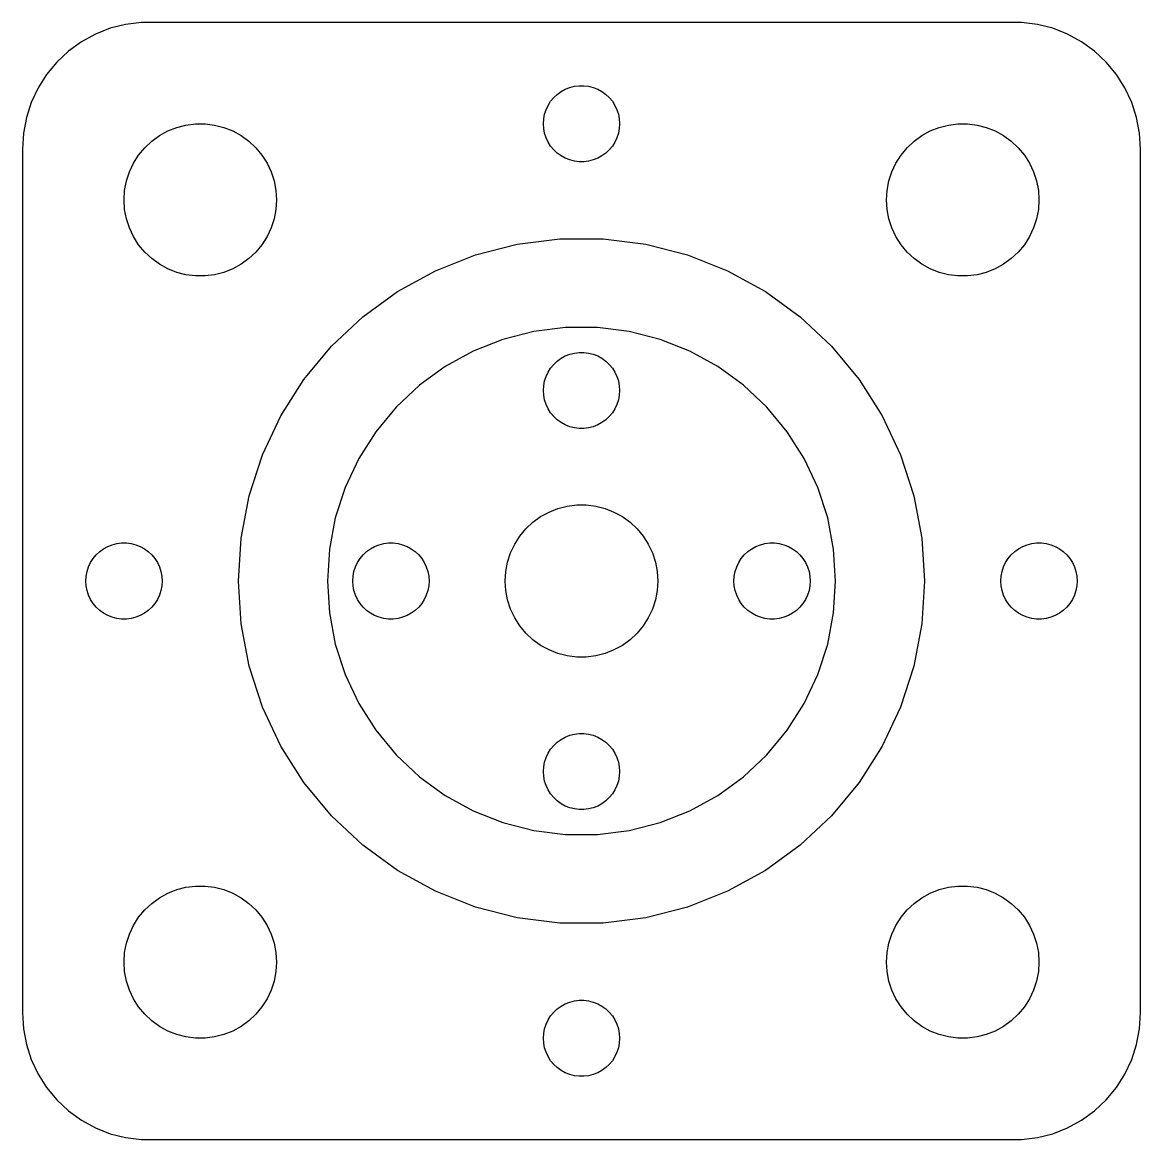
# Model space of a CAD drawing. Header units: metres. Extents: x -22 to 22, y -22 to 184.
# Drawn here: x -22 to 22, y 32.01 to 75.99 of the extents above; entities that cross this region are included whole.
import ezdxf

# ---------------------------------------------------------------- set-up
doc = ezdxf.new("R2010")
doc.units = ezdxf.units.M

msp = doc.modelspace()

# ---------------------------------------------------------------- linework, layer by layer
for p, q in [((-18.5451, 75.7553), (-19.1289, 75.5241)), ((-17.9369, 75.9114), (-18.5451, 75.7553)), ((-17.3139, 75.9901), (-17.9369, 75.9114)), ((17.3139, 75.9901), (-17.3139, 75.9901)), ((17.9369, 75.9114), (17.3139, 75.9901)), ((18.5451, 75.7553), (17.9369, 75.9114)), ((19.1289, 75.5241), (18.5451, 75.7553)), ((-19.1289, 75.5241), (-19.6791, 75.2216)), ((19.6791, 75.2216), (19.1289, 75.5241)), ((-20.1871, 74.8526), (-20.6448, 74.4227)), ((-19.6791, 75.2216), (-20.1871, 74.8526)), ((20.1871, 74.8526), (19.6791, 75.2216)), ((20.6448, 74.4227), (20.1871, 74.8526)), ((-20.6448, 74.4227), (-21.0451, 73.9389)), ((21.0451, 73.9389), (20.6448, 74.4227)), ((-21.0451, 73.9389), (-21.3815, 73.4088)), ((21.3815, 73.4088), (21.0451, 73.9389)), ((-0.281067, 73.4734), (-0.094177, 73.497)), ((-0.094177, 73.497), (0.094177, 73.497)), ((0.094177, 73.497), (0.281067, 73.4734)), ((-21.3815, 73.4088), (-21.6489, 72.8406)), ((-1.09344, 73.0268), (-0.956131, 73.1558)), ((-0.956131, 73.1558), (-0.803726, 73.2665)), ((-0.803726, 73.2665), (-0.638657, 73.3572)), ((-0.638657, 73.3572), (-0.463516, 73.4266)), ((-0.463516, 73.4266), (-0.281067, 73.4734)), ((0.281067, 73.4734), (0.463516, 73.4266)), ((0.463516, 73.4266), (0.638657, 73.3572)), ((0.638657, 73.3572), (0.803726, 73.2665)), ((0.803726, 73.2665), (0.956131, 73.1558)), ((0.956131, 73.1558), (1.09344, 73.0268)), ((21.6489, 72.8406), (21.3815, 73.4088)), ((-21.6489, 72.8406), (-21.8429, 72.2434)), ((-1.39465, 72.5522), (-1.31445, 72.7226)), ((-1.31445, 72.7226), (-1.21352, 72.8817)), ((-1.21352, 72.8817), (-1.09344, 73.0268)), ((1.09344, 73.0268), (1.21352, 72.8817)), ((1.21352, 72.8817), (1.31445, 72.7226)), ((1.31445, 72.7226), (1.39465, 72.5522)), ((21.8429, 72.2434), (21.6489, 72.8406)), ((-21.8429, 72.2434), (-21.9606, 71.6267)), ((-1.5, 72), (-1.48816, 72.188)), ((-1.48816, 72.188), (-1.45287, 72.373)), ((-1.45287, 72.373), (-1.39465, 72.5522)), ((1.39465, 72.5522), (1.45287, 72.373)), ((1.45287, 72.373), (1.48816, 72.188)), ((1.48816, 72.188), (1.5, 72)), ((21.9606, 71.6267), (21.8429, 72.2434)), ((-16.2773, 71.7145), (-15.927, 71.8532)), ((-15.927, 71.8532), (-15.5621, 71.9469)), ((-15.5621, 71.9469), (-15.1884, 71.9941)), ((-15.1884, 71.9941), (-14.8116, 71.9941)), ((-14.8116, 71.9941), (-14.4379, 71.9469)), ((-14.4379, 71.9469), (-14.0729, 71.8532)), ((-14.0729, 71.8532), (-13.7227, 71.7145)), ((-1.48816, 71.812), (-1.5, 72)), ((-1.45287, 71.627), (-1.48816, 71.812)), ((1.48816, 71.812), (1.45287, 71.627)), ((1.5, 72), (1.48816, 71.812)), ((13.7227, 71.7145), (14.0729, 71.8532)), ((14.0729, 71.8532), (14.4379, 71.9469)), ((14.4379, 71.9469), (14.8116, 71.9941)), ((14.8116, 71.9941), (15.1884, 71.9941)), ((15.1884, 71.9941), (15.5621, 71.9469)), ((15.5621, 71.9469), (15.927, 71.8532)), ((15.927, 71.8532), (16.2773, 71.7145)), ((-21.9606, 71.6267), (-22, 71)), ((-17.1869, 71.0536), (-16.9123, 71.3115)), ((-16.9123, 71.3115), (-16.6075, 71.533)), ((-16.6075, 71.533), (-16.2773, 71.7145)), ((-13.7227, 71.7145), (-13.3925, 71.533)), ((-13.3925, 71.533), (-13.0877, 71.3115)), ((-13.0877, 71.3115), (-12.8131, 71.0536)), ((-1.39465, 71.4478), (-1.45287, 71.627)), ((-1.31445, 71.2774), (-1.39465, 71.4478)), ((1.39465, 71.4478), (1.31445, 71.2774)), ((1.45287, 71.627), (1.39465, 71.4478)), ((12.8131, 71.0536), (13.0877, 71.3115)), ((13.0877, 71.3115), (13.3925, 71.533)), ((13.3925, 71.533), (13.7227, 71.7145)), ((16.2773, 71.7145), (16.6075, 71.533)), ((16.6075, 71.533), (16.9123, 71.3115)), ((16.9123, 71.3115), (17.1869, 71.0536)), ((22, 71), (21.9606, 71.6267)), ((-22, 71), (-22, 37)), ((-17.427, 70.7634), (-17.1869, 71.0536)), ((-12.8131, 71.0536), (-12.5729, 70.7634)), ((-1.21352, 71.1183), (-1.31445, 71.2774)), ((-1.09344, 70.9732), (-1.21352, 71.1183)), ((-0.956131, 70.8442), (-1.09344, 70.9732)), ((-0.803726, 70.7335), (-0.956131, 70.8442)), ((0.956131, 70.8442), (0.803726, 70.7335)), ((1.09344, 70.9732), (0.956131, 70.8442)), ((1.21352, 71.1183), (1.09344, 70.9732)), ((1.31445, 71.2774), (1.21352, 71.1183)), ((12.5729, 70.7634), (12.8131, 71.0536)), ((17.1869, 71.0536), (17.427, 70.7634)), ((22, 37), (22, 71)), ((-17.7893, 70.1044), (-17.6289, 70.4453)), ((-17.6289, 70.4453), (-17.427, 70.7634)), ((-12.5729, 70.7634), (-12.3711, 70.4453)), ((-12.3711, 70.4453), (-12.2107, 70.1044)), ((-0.638657, 70.6427), (-0.803726, 70.7335)), ((-0.463516, 70.5734), (-0.638657, 70.6427)), ((-0.281067, 70.5266), (-0.463516, 70.5734)), ((-0.094177, 70.503), (-0.281067, 70.5266)), ((0.094177, 70.503), (-0.094177, 70.503)), ((0.281067, 70.5266), (0.094177, 70.503)), ((0.463516, 70.5734), (0.281067, 70.5266)), ((0.638657, 70.6427), (0.463516, 70.5734)), ((0.803726, 70.7335), (0.638657, 70.6427)), ((12.2107, 70.1044), (12.3711, 70.4453)), ((12.3711, 70.4453), (12.5729, 70.7634)), ((17.427, 70.7634), (17.6289, 70.4453)), ((17.6289, 70.4453), (17.7893, 70.1044)), ((-17.9057, 69.7461), (-17.7893, 70.1044)), ((-12.2107, 70.1044), (-12.0942, 69.7461)), ((12.0942, 69.7461), (12.2107, 70.1044)), ((17.7893, 70.1044), (17.9057, 69.7461)), ((-17.9763, 69.376), (-17.9057, 69.7461)), ((-12.0942, 69.7461), (-12.0237, 69.376)), ((12.0237, 69.376), (12.0942, 69.7461)), ((17.9057, 69.7461), (17.9763, 69.376)), ((-18, 69), (-17.9763, 69.376)), ((-12.0237, 69.376), (-12, 69)), ((12, 69), (12.0237, 69.376)), ((17.9763, 69.376), (18, 69)), ((-17.9763, 68.624), (-18, 69)), ((-12, 69), (-12.0237, 68.624)), ((12.0237, 68.624), (12, 69)), ((18, 69), (17.9763, 68.624)), ((-17.9057, 68.2539), (-17.9763, 68.624)), ((-17.7893, 67.8956), (-17.9057, 68.2539)), ((-12.0942, 68.2539), (-12.2107, 67.8956)), ((-12.0237, 68.624), (-12.0942, 68.2539)), ((12.0942, 68.2539), (12.0237, 68.624)), ((12.2107, 67.8956), (12.0942, 68.2539)), ((17.9057, 68.2539), (17.7893, 67.8956)), ((17.9763, 68.624), (17.9057, 68.2539)), ((-17.6289, 67.5547), (-17.7893, 67.8956)), ((-12.2107, 67.8956), (-12.3711, 67.5547)), ((12.3711, 67.5547), (12.2107, 67.8956)), ((17.7893, 67.8956), (17.6289, 67.5547)), ((-17.427, 67.2366), (-17.6289, 67.5547)), ((-12.3711, 67.5547), (-12.5729, 67.2366)), ((-2.52963, 67.2609), (-0.847672, 67.4734)), ((-0.847672, 67.4734), (0.847672, 67.4734)), ((0.847672, 67.4734), (2.52963, 67.2609)), ((12.5729, 67.2366), (12.3711, 67.5547)), ((17.6289, 67.5547), (17.427, 67.2366)), ((-17.1869, 66.9464), (-17.427, 67.2366)), ((-16.9123, 66.6884), (-17.1869, 66.9464)), ((-12.8131, 66.9464), (-13.0877, 66.6884)), ((-12.5729, 67.2366), (-12.8131, 66.9464)), ((-4.17172, 66.8392), (-2.52963, 67.2609)), ((2.52963, 67.2609), (4.17172, 66.8392)), ((12.8131, 66.9464), (12.5729, 67.2366)), ((13.0877, 66.6884), (12.8131, 66.9464)), ((17.1869, 66.9464), (16.9123, 66.6884)), ((17.427, 67.2366), (17.1869, 66.9464)), ((-16.6075, 66.467), (-16.9123, 66.6884)), ((-16.2773, 66.2855), (-16.6075, 66.467)), ((-13.3925, 66.467), (-13.7227, 66.2855)), ((-13.0877, 66.6884), (-13.3925, 66.467)), ((-5.74802, 66.2152), (-4.17172, 66.8392)), ((4.17172, 66.8392), (5.74802, 66.2152)), ((13.3925, 66.467), (13.0877, 66.6884)), ((13.7227, 66.2855), (13.3925, 66.467)), ((16.6075, 66.467), (16.2773, 66.2855)), ((16.9123, 66.6884), (16.6075, 66.467)), ((-15.927, 66.1468), (-16.2773, 66.2855)), ((-15.5621, 66.0531), (-15.927, 66.1468)), ((-15.1884, 66.0059), (-15.5621, 66.0531)), ((-14.8116, 66.0059), (-15.1884, 66.0059)), ((-14.4379, 66.0531), (-14.8116, 66.0059)), ((-14.0729, 66.1468), (-14.4379, 66.0531)), ((-13.7227, 66.2855), (-14.0729, 66.1468)), ((-7.23366, 65.3984), (-5.74802, 66.2152)), ((5.74802, 66.2152), (7.23366, 65.3984)), ((14.0729, 66.1468), (13.7227, 66.2855)), ((14.4379, 66.0531), (14.0729, 66.1468)), ((14.8116, 66.0059), (14.4379, 66.0531)), ((15.1884, 66.0059), (14.8116, 66.0059)), ((15.5621, 66.0531), (15.1884, 66.0059)), ((15.927, 66.1468), (15.5621, 66.0531)), ((16.2773, 66.2855), (15.927, 66.1468)), ((-8.60521, 64.4019), (-7.23366, 65.3984)), ((7.23366, 65.3984), (8.60521, 64.4019)), ((-9.84106, 63.2414), (-8.60521, 64.4019)), ((8.60521, 64.4019), (9.84106, 63.2414)), ((-1.87381, 63.8229), (-3.09016, 63.5106)), ((-0.627899, 63.9803), (-1.87381, 63.8229)), ((0.627899, 63.9803), (-0.627899, 63.9803)), ((1.87381, 63.8229), (0.627899, 63.9803)), ((3.09016, 63.5106), (1.87381, 63.8229)), ((-3.09016, 63.5106), (-4.25778, 63.0483)), ((4.25778, 63.0483), (3.09016, 63.5106)), ((-10.9217, 61.9351), (-9.84106, 63.2414)), ((-4.25778, 63.0483), (-5.35826, 62.4433)), ((-0.638657, 62.8572), (-0.463516, 62.9266)), ((-0.463516, 62.9266), (-0.281067, 62.9734)), ((-0.281067, 62.9734), (-0.094177, 62.997)), ((-0.094177, 62.997), (0.094177, 62.997)), ((0.094177, 62.997), (0.281067, 62.9734)), ((0.281067, 62.9734), (0.463516, 62.9266)), ((0.463516, 62.9266), (0.638657, 62.8572)), ((5.35826, 62.4433), (4.25778, 63.0483)), ((9.84106, 63.2414), (10.9217, 61.9351)), ((-1.21352, 62.3817), (-1.09344, 62.5268)), ((-1.09344, 62.5268), (-0.956131, 62.6558)), ((-0.956131, 62.6558), (-0.803726, 62.7665)), ((-0.803726, 62.7665), (-0.638657, 62.8572)), ((0.638657, 62.8572), (0.803726, 62.7665)), ((0.803726, 62.7665), (0.956131, 62.6558)), ((0.956131, 62.6558), (1.09344, 62.5268)), ((1.09344, 62.5268), (1.21352, 62.3817)), ((-5.35826, 62.4433), (-6.37424, 61.7051)), ((-1.45287, 61.873), (-1.39465, 62.0522)), ((-1.39465, 62.0522), (-1.31445, 62.2226)), ((-1.31445, 62.2226), (-1.21352, 62.3817)), ((1.21352, 62.3817), (1.31445, 62.2226)), ((1.31445, 62.2226), (1.39465, 62.0522)), ((1.39465, 62.0522), (1.45287, 61.873)), ((6.37424, 61.7051), (5.35826, 62.4433)), ((-11.8301, 60.5037), (-10.9217, 61.9351)), ((-6.37424, 61.7051), (-7.28967, 60.8455)), ((-1.5, 61.5), (-1.48816, 61.688)), ((-1.48816, 61.688), (-1.45287, 61.873)), ((1.45287, 61.873), (1.48816, 61.688)), ((1.48816, 61.688), (1.5, 61.5)), ((7.28967, 60.8455), (6.37424, 61.7051)), ((10.9217, 61.9351), (11.8301, 60.5037)), ((-1.48816, 61.312), (-1.5, 61.5)), ((-1.45287, 61.127), (-1.48816, 61.312)), ((1.48816, 61.312), (1.45287, 61.127)), ((1.5, 61.5), (1.48816, 61.312)), ((-7.28967, 60.8455), (-8.09016, 59.8778)), ((-1.39465, 60.9478), (-1.45287, 61.127)), ((-1.31445, 60.7774), (-1.39465, 60.9478)), ((-1.21352, 60.6183), (-1.31445, 60.7774)), ((1.31445, 60.7774), (1.21352, 60.6183)), ((1.39465, 60.9478), (1.31445, 60.7774)), ((1.45287, 61.127), (1.39465, 60.9478)), ((8.09016, 59.8778), (7.28967, 60.8455)), ((-12.552, 58.9697), (-11.8301, 60.5037)), ((-1.09344, 60.4732), (-1.21352, 60.6183)), ((-0.956131, 60.3442), (-1.09344, 60.4732)), ((-0.803726, 60.2335), (-0.956131, 60.3442)), ((0.956131, 60.3442), (0.803726, 60.2335)), ((1.09344, 60.4732), (0.956131, 60.3442)), ((1.21352, 60.6183), (1.09344, 60.4732)), ((11.8301, 60.5037), (12.552, 58.9697)), ((-8.09016, 59.8778), (-8.76306, 58.8175)), ((-0.638657, 60.1427), (-0.803726, 60.2335)), ((-0.463516, 60.0734), (-0.638657, 60.1427)), ((-0.281067, 60.0266), (-0.463516, 60.0734)), ((-0.094177, 60.0029), (-0.281067, 60.0266)), ((0.094177, 60.0029), (-0.094177, 60.0029)), ((0.281067, 60.0266), (0.094177, 60.0029)), ((0.463516, 60.0734), (0.281067, 60.0266)), ((0.638657, 60.1427), (0.463516, 60.0734)), ((0.803726, 60.2335), (0.638657, 60.1427)), ((8.76306, 58.8175), (8.09016, 59.8778)), ((-13.0759, 57.3573), (-12.552, 58.9697)), ((12.552, 58.9697), (13.0759, 57.3573)), ((-8.76306, 58.8175), (-9.29776, 57.6812)), ((9.29776, 57.6812), (8.76306, 58.8175)), ((-9.29776, 57.6812), (-9.68582, 56.4869)), ((9.68582, 56.4869), (9.29776, 57.6812)), ((-13.3935, 55.692), (-13.0759, 57.3573)), ((13.0759, 57.3573), (13.3935, 55.692)), ((-1.27733, 56.7145), (-0.927048, 56.8532)), ((-0.927048, 56.8532), (-0.562134, 56.9469)), ((-0.562134, 56.9469), (-0.18837, 56.9941)), ((-0.18837, 56.9941), (0.18837, 56.9941)), ((0.18837, 56.9941), (0.562134, 56.9469)), ((0.562134, 56.9469), (0.927048, 56.8532)), ((0.927048, 56.8532), (1.27733, 56.7145)), ((-9.68582, 56.4869), (-9.92114, 55.2533)), ((-1.91226, 56.3115), (-1.60747, 56.533)), ((-1.60747, 56.533), (-1.27733, 56.7145)), ((1.27733, 56.7145), (1.60747, 56.533)), ((1.60747, 56.533), (1.91226, 56.3115)), ((9.92114, 55.2533), (9.68582, 56.4869)), ((-2.42705, 55.7634), (-2.1869, 56.0536)), ((-2.1869, 56.0536), (-1.91226, 56.3115)), ((1.91226, 56.3115), (2.1869, 56.0536)), ((2.1869, 56.0536), (2.42705, 55.7634)), ((-18.4635, 55.4266), (-18.2811, 55.4734)), ((-18.2811, 55.4734), (-18.0942, 55.497)), ((-18.0942, 55.497), (-17.9058, 55.497)), ((-17.9058, 55.497), (-17.7189, 55.4734)), ((-17.7189, 55.4734), (-17.5365, 55.4266)), ((-13.5, 54), (-13.3935, 55.692)), ((-7.96352, 55.4266), (-7.78107, 55.4734)), ((-7.78107, 55.4734), (-7.59418, 55.497)), ((-7.59418, 55.497), (-7.40581, 55.497)), ((-7.40581, 55.497), (-7.21892, 55.4734)), ((-7.21892, 55.4734), (-7.03647, 55.4266)), ((-2.78932, 55.1044), (-2.62891, 55.4453)), ((-2.62891, 55.4453), (-2.42705, 55.7634)), ((2.42705, 55.7634), (2.62891, 55.4453)), ((2.62891, 55.4453), (2.78932, 55.1044)), ((7.03647, 55.4266), (7.21892, 55.4734)), ((7.21892, 55.4734), (7.40581, 55.497)), ((7.40581, 55.497), (7.59418, 55.497)), ((7.59418, 55.497), (7.78107, 55.4734)), ((7.78107, 55.4734), (7.96352, 55.4266)), ((13.3935, 55.692), (13.5, 54)), ((17.5365, 55.4266), (17.7189, 55.4734)), ((17.7189, 55.4734), (17.9058, 55.497)), ((17.9058, 55.497), (18.0942, 55.497)), ((18.0942, 55.497), (18.2811, 55.4734)), ((18.2811, 55.4734), (18.4635, 55.4266)), ((-19.2135, 54.8817), (-19.0934, 55.0268)), ((-19.0934, 55.0268), (-18.9561, 55.1558)), ((-18.9561, 55.1558), (-18.8037, 55.2665)), ((-18.8037, 55.2665), (-18.6387, 55.3572)), ((-18.6387, 55.3572), (-18.4635, 55.4266)), ((-17.5365, 55.4266), (-17.3613, 55.3572)), ((-17.3613, 55.3572), (-17.1963, 55.2665)), ((-17.1963, 55.2665), (-17.0439, 55.1558)), ((-17.0439, 55.1558), (-16.9065, 55.0268)), ((-16.9065, 55.0268), (-16.7865, 54.8817)), ((-9.92114, 55.2533), (-10, 54)), ((-8.71352, 54.8817), (-8.59344, 55.0268)), ((-8.59344, 55.0268), (-8.45613, 55.1558)), ((-8.45613, 55.1558), (-8.30373, 55.2665)), ((-8.30373, 55.2665), (-8.13866, 55.3572)), ((-8.13866, 55.3572), (-7.96352, 55.4266)), ((-7.03647, 55.4266), (-6.86133, 55.3572)), ((-6.86133, 55.3572), (-6.69626, 55.2665)), ((-6.69626, 55.2665), (-6.54385, 55.1558)), ((-6.54385, 55.1558), (-6.40654, 55.0268)), ((-6.40654, 55.0268), (-6.28647, 54.8817)), ((-2.90575, 54.7461), (-2.78932, 55.1044)), ((2.78932, 55.1044), (2.90575, 54.7461)), ((6.28647, 54.8817), (6.40654, 55.0268)), ((6.40654, 55.0268), (6.54385, 55.1558)), ((6.54385, 55.1558), (6.69626, 55.2665)), ((6.69626, 55.2665), (6.86133, 55.3572)), ((6.86133, 55.3572), (7.03647, 55.4266)), ((7.96352, 55.4266), (8.13866, 55.3572)), ((8.13866, 55.3572), (8.30373, 55.2665)), ((8.30373, 55.2665), (8.45613, 55.1558)), ((8.45613, 55.1558), (8.59344, 55.0268)), ((8.59344, 55.0268), (8.71352, 54.8817)), ((10, 54), (9.92114, 55.2533)), ((16.7865, 54.8817), (16.9065, 55.0268)), ((16.9065, 55.0268), (17.0439, 55.1558)), ((17.0439, 55.1558), (17.1963, 55.2665)), ((17.1963, 55.2665), (17.3613, 55.3572)), ((17.3613, 55.3572), (17.5365, 55.4266)), ((18.4635, 55.4266), (18.6387, 55.3572)), ((18.6387, 55.3572), (18.8037, 55.2665)), ((18.8037, 55.2665), (18.9561, 55.1558)), ((18.9561, 55.1558), (19.0934, 55.0268)), ((19.0934, 55.0268), (19.2135, 54.8817)), ((-19.3947, 54.5522), (-19.3145, 54.7226)), ((-19.3145, 54.7226), (-19.2135, 54.8817)), ((-16.7865, 54.8817), (-16.6855, 54.7226)), ((-16.6855, 54.7226), (-16.6053, 54.5522)), ((-8.89465, 54.5522), (-8.81445, 54.7226)), ((-8.81445, 54.7226), (-8.71352, 54.8817)), ((-6.28647, 54.8817), (-6.18553, 54.7226)), ((-6.18553, 54.7226), (-6.10533, 54.5522)), ((-2.97633, 54.376), (-2.90575, 54.7461)), ((2.90575, 54.7461), (2.97633, 54.376)), ((6.10533, 54.5522), (6.18553, 54.7226)), ((6.18553, 54.7226), (6.28647, 54.8817)), ((8.71352, 54.8817), (8.81445, 54.7226)), ((8.81445, 54.7226), (8.89465, 54.5522)), ((16.6053, 54.5522), (16.6855, 54.7226)), ((16.6855, 54.7226), (16.7865, 54.8817)), ((19.2135, 54.8817), (19.3145, 54.7226)), ((19.3145, 54.7226), (19.3947, 54.5522)), ((-19.5, 54), (-19.4882, 54.188)), ((-19.4882, 54.188), (-19.4529, 54.373)), ((-19.4529, 54.373), (-19.3947, 54.5522)), ((-16.6053, 54.5522), (-16.5471, 54.373)), ((-16.5471, 54.373), (-16.5118, 54.188)), ((-16.5118, 54.188), (-16.5, 54)), ((-9, 54), (-8.98816, 54.188)), ((-8.98816, 54.188), (-8.95287, 54.373)), ((-8.95287, 54.373), (-8.89465, 54.5522)), ((-6.10533, 54.5522), (-6.04712, 54.373)), ((-6.04712, 54.373), (-6.01183, 54.188)), ((-6.01183, 54.188), (-6, 54)), ((-3, 54), (-2.97633, 54.376)), ((2.97633, 54.376), (3, 54)), ((6, 54), (6.01183, 54.188)), ((6.01183, 54.188), (6.04712, 54.373)), ((6.04712, 54.373), (6.10533, 54.5522)), ((8.89465, 54.5522), (8.95287, 54.373)), ((8.95287, 54.373), (8.98816, 54.188)), ((8.98816, 54.188), (9, 54)), ((16.5, 54), (16.5118, 54.188)), ((16.5118, 54.188), (16.5471, 54.373)), ((16.5471, 54.373), (16.6053, 54.5522)), ((19.3947, 54.5522), (19.4529, 54.373)), ((19.4529, 54.373), (19.4882, 54.188)), ((19.4882, 54.188), (19.5, 54)), ((-19.4882, 53.812), (-19.5, 54)), ((-19.4529, 53.627), (-19.4882, 53.812)), ((-16.5118, 53.812), (-16.5471, 53.627)), ((-16.5, 54), (-16.5118, 53.812)), ((-13.3935, 52.308), (-13.5, 54)), ((-10, 54), (-9.92114, 52.7467)), ((-8.98816, 53.812), (-9, 54)), ((-8.95287, 53.627), (-8.98816, 53.812)), ((-6.01183, 53.812), (-6.04712, 53.627)), ((-6, 54), (-6.01183, 53.812)), ((-2.97633, 53.624), (-3, 54)), ((3, 54), (2.97633, 53.624)), ((6.01183, 53.812), (6, 54)), ((6.04712, 53.627), (6.01183, 53.812)), ((8.98816, 53.812), (8.95287, 53.627)), ((9, 54), (8.98816, 53.812)), ((9.92114, 52.7467), (10, 54)), ((13.5, 54), (13.3935, 52.308)), ((16.5118, 53.812), (16.5, 54)), ((16.5471, 53.627), (16.5118, 53.812)), ((19.4882, 53.812), (19.4529, 53.627)), ((19.5, 54), (19.4882, 53.812)), ((-19.3947, 53.4478), (-19.4529, 53.627)), ((-19.3145, 53.2774), (-19.3947, 53.4478)), ((-19.2135, 53.1183), (-19.3145, 53.2774)), ((-16.6855, 53.2774), (-16.7865, 53.1183)), ((-16.6053, 53.4478), (-16.6855, 53.2774)), ((-16.5471, 53.627), (-16.6053, 53.4478)), ((-8.89465, 53.4478), (-8.95287, 53.627)), ((-8.81445, 53.2774), (-8.89465, 53.4478)), ((-8.71352, 53.1183), (-8.81445, 53.2774)), ((-6.18553, 53.2774), (-6.28647, 53.1183)), ((-6.10533, 53.4478), (-6.18553, 53.2774)), ((-6.04712, 53.627), (-6.10533, 53.4478)), ((-2.90575, 53.2539), (-2.97633, 53.624)), ((-2.78932, 52.8956), (-2.90575, 53.2539)), ((2.90575, 53.2539), (2.78932, 52.8956)), ((2.97633, 53.624), (2.90575, 53.2539)), ((6.10533, 53.4478), (6.04712, 53.627)), ((6.18553, 53.2774), (6.10533, 53.4478)), ((6.28647, 53.1183), (6.18553, 53.2774)), ((8.81445, 53.2774), (8.71352, 53.1183)), ((8.89465, 53.4478), (8.81445, 53.2774)), ((8.95287, 53.627), (8.89465, 53.4478)), ((16.6053, 53.4478), (16.5471, 53.627)), ((16.6855, 53.2774), (16.6053, 53.4478)), ((16.7865, 53.1183), (16.6855, 53.2774)), ((19.3145, 53.2774), (19.2135, 53.1183)), ((19.3947, 53.4478), (19.3145, 53.2774)), ((19.4529, 53.627), (19.3947, 53.4478)), ((-19.0934, 52.9732), (-19.2135, 53.1183)), ((-18.9561, 52.8442), (-19.0934, 52.9732)), ((-18.8037, 52.7335), (-18.9561, 52.8442)), ((-17.0439, 52.8442), (-17.1963, 52.7335)), ((-16.9065, 52.9732), (-17.0439, 52.8442)), ((-16.7865, 53.1183), (-16.9065, 52.9732)), ((-8.59344, 52.9732), (-8.71352, 53.1183)), ((-8.45613, 52.8442), (-8.59344, 52.9732)), ((-8.30373, 52.7335), (-8.45613, 52.8442)), ((-6.54385, 52.8442), (-6.69626, 52.7335)), ((-6.40654, 52.9732), (-6.54385, 52.8442)), ((-6.28647, 53.1183), (-6.40654, 52.9732)), ((-2.62891, 52.5547), (-2.78932, 52.8956)), ((2.78932, 52.8956), (2.62891, 52.5547)), ((6.40654, 52.9732), (6.28647, 53.1183)), ((6.54385, 52.8442), (6.40654, 52.9732)), ((6.69626, 52.7335), (6.54385, 52.8442)), ((8.45613, 52.8442), (8.30373, 52.7335)), ((8.59344, 52.9732), (8.45613, 52.8442)), ((8.71352, 53.1183), (8.59344, 52.9732)), ((16.9065, 52.9732), (16.7865, 53.1183)), ((17.0439, 52.8442), (16.9065, 52.9732)), ((17.1963, 52.7335), (17.0439, 52.8442)), ((18.9561, 52.8442), (18.8037, 52.7335)), ((19.0934, 52.9732), (18.9561, 52.8442)), ((19.2135, 53.1183), (19.0934, 52.9732)), ((-18.6387, 52.6428), (-18.8037, 52.7335)), ((-18.4635, 52.5734), (-18.6387, 52.6428)), ((-18.2811, 52.5266), (-18.4635, 52.5734)), ((-18.0942, 52.503), (-18.2811, 52.5266)), ((-17.9058, 52.503), (-18.0942, 52.503)), ((-17.7189, 52.5266), (-17.9058, 52.503)), ((-17.5365, 52.5734), (-17.7189, 52.5266)), ((-17.3613, 52.6428), (-17.5365, 52.5734)), ((-17.1963, 52.7335), (-17.3613, 52.6428)), ((-9.92114, 52.7467), (-9.68582, 51.5131)), ((-8.13866, 52.6428), (-8.30373, 52.7335)), ((-7.96352, 52.5734), (-8.13866, 52.6428)), ((-7.78107, 52.5266), (-7.96352, 52.5734)), ((-7.59418, 52.503), (-7.78107, 52.5266)), ((-7.40581, 52.503), (-7.59418, 52.503)), ((-7.21892, 52.5266), (-7.40581, 52.503)), ((-7.03647, 52.5734), (-7.21892, 52.5266)), ((-6.86133, 52.6428), (-7.03647, 52.5734)), ((-6.69626, 52.7335), (-6.86133, 52.6428)), ((-2.42705, 52.2366), (-2.62891, 52.5547)), ((2.62891, 52.5547), (2.42705, 52.2366)), ((6.86133, 52.6428), (6.69626, 52.7335)), ((7.03647, 52.5734), (6.86133, 52.6428)), ((7.21892, 52.5266), (7.03647, 52.5734)), ((7.40581, 52.503), (7.21892, 52.5266)), ((7.59418, 52.503), (7.40581, 52.503)), ((7.78107, 52.5266), (7.59418, 52.503)), ((7.96352, 52.5734), (7.78107, 52.5266)), ((8.13866, 52.6428), (7.96352, 52.5734)), ((8.30373, 52.7335), (8.13866, 52.6428)), ((9.68582, 51.5131), (9.92114, 52.7467)), ((17.3613, 52.6428), (17.1963, 52.7335)), ((17.5365, 52.5734), (17.3613, 52.6428)), ((17.7189, 52.5266), (17.5365, 52.5734)), ((17.9058, 52.503), (17.7189, 52.5266)), ((18.0942, 52.503), (17.9058, 52.503)), ((18.2811, 52.5266), (18.0942, 52.503)), ((18.4635, 52.5734), (18.2811, 52.5266)), ((18.6387, 52.6428), (18.4635, 52.5734)), ((18.8037, 52.7335), (18.6387, 52.6428)), ((-13.0759, 50.6427), (-13.3935, 52.308)), ((-2.1869, 51.9464), (-2.42705, 52.2366)), ((-1.91226, 51.6885), (-2.1869, 51.9464)), ((2.1869, 51.9464), (1.91226, 51.6885)), ((2.42705, 52.2366), (2.1869, 51.9464)), ((13.3935, 52.308), (13.0759, 50.6427)), ((-9.68582, 51.5131), (-9.29776, 50.3188)), ((-1.60747, 51.467), (-1.91226, 51.6885)), ((1.91226, 51.6885), (1.60747, 51.467)), ((9.29776, 50.3188), (9.68582, 51.5131)), ((-1.27733, 51.2855), (-1.60747, 51.467)), ((-0.927048, 51.1468), (-1.27733, 51.2855)), ((-0.562134, 51.0531), (-0.927048, 51.1468)), ((-0.18837, 51.0059), (-0.562134, 51.0531)), ((0.562134, 51.0531), (0.18837, 51.0059)), ((0.927048, 51.1468), (0.562134, 51.0531)), ((1.27733, 51.2855), (0.927048, 51.1468)), ((1.60747, 51.467), (1.27733, 51.2855)), ((-12.552, 49.0303), (-13.0759, 50.6427)), ((0.18837, 51.0059), (-0.18837, 51.0059)), ((13.0759, 50.6427), (12.552, 49.0303)), ((-9.29776, 50.3188), (-8.76306, 49.1825)), ((8.76306, 49.1825), (9.29776, 50.3188)), ((-11.8301, 47.4963), (-12.552, 49.0303)), ((-8.76306, 49.1825), (-8.09016, 48.1222)), ((8.09016, 48.1222), (8.76306, 49.1825)), ((12.552, 49.0303), (11.8301, 47.4963)), ((-8.09016, 48.1222), (-7.28967, 47.1545)), ((-0.463516, 47.9266), (-0.281067, 47.9734)), ((-0.281067, 47.9734), (-0.094177, 47.9971)), ((-0.094177, 47.9971), (0.094177, 47.9971)), ((0.094177, 47.9971), (0.281067, 47.9734)), ((0.281067, 47.9734), (0.463516, 47.9266)), ((7.28967, 47.1545), (8.09016, 48.1222)), ((-1.21352, 47.3817), (-1.09344, 47.5268)), ((-1.09344, 47.5268), (-0.956131, 47.6558)), ((-0.956131, 47.6558), (-0.803726, 47.7665)), ((-0.803726, 47.7665), (-0.638657, 47.8573)), ((-0.638657, 47.8573), (-0.463516, 47.9266)), ((0.463516, 47.9266), (0.638657, 47.8573)), ((0.638657, 47.8573), (0.803726, 47.7665)), ((0.803726, 47.7665), (0.956131, 47.6558)), ((0.956131, 47.6558), (1.09344, 47.5268)), ((1.09344, 47.5268), (1.21352, 47.3817)), ((-10.9217, 46.0649), (-11.8301, 47.4963)), ((-7.28967, 47.1545), (-6.37424, 46.2949)), ((-1.39465, 47.0522), (-1.31445, 47.2226)), ((-1.31445, 47.2226), (-1.21352, 47.3817)), ((1.21352, 47.3817), (1.31445, 47.2226)), ((1.31445, 47.2226), (1.39465, 47.0522)), ((6.37424, 46.2949), (7.28967, 47.1545)), ((11.8301, 47.4963), (10.9217, 46.0649)), ((-1.5, 46.5), (-1.48816, 46.688)), ((-1.48816, 46.688), (-1.45287, 46.873)), ((-1.45287, 46.873), (-1.39465, 47.0522)), ((1.39465, 47.0522), (1.45287, 46.873)), ((1.45287, 46.873), (1.48816, 46.688)), ((1.48816, 46.688), (1.5, 46.5)), ((-6.37424, 46.2949), (-5.35826, 45.5567)), ((-1.48816, 46.312), (-1.5, 46.5)), ((-1.45287, 46.127), (-1.48816, 46.312)), ((1.48816, 46.312), (1.45287, 46.127)), ((1.5, 46.5), (1.48816, 46.312)), ((5.35826, 45.5567), (6.37424, 46.2949)), ((-9.84106, 44.7586), (-10.9217, 46.0649)), ((-1.39465, 45.9478), (-1.45287, 46.127)), ((-1.31445, 45.7774), (-1.39465, 45.9478)), ((-1.21352, 45.6183), (-1.31445, 45.7774)), ((1.31445, 45.7774), (1.21352, 45.6183)), ((1.39465, 45.9478), (1.31445, 45.7774)), ((1.45287, 46.127), (1.39465, 45.9478)), ((10.9217, 46.0649), (9.84106, 44.7586)), ((-5.35826, 45.5567), (-4.25778, 44.9517)), ((-1.09344, 45.4732), (-1.21352, 45.6183)), ((-0.956131, 45.3442), (-1.09344, 45.4732)), ((-0.803726, 45.2335), (-0.956131, 45.3442)), ((0.956131, 45.3442), (0.803726, 45.2335)), ((1.09344, 45.4732), (0.956131, 45.3442)), ((1.21352, 45.6183), (1.09344, 45.4732)), ((4.25778, 44.9517), (5.35826, 45.5567)), ((-4.25778, 44.9517), (-3.09016, 44.4894)), ((-0.638657, 45.1428), (-0.803726, 45.2335)), ((-0.463516, 45.0734), (-0.638657, 45.1428)), ((-0.281067, 45.0266), (-0.463516, 45.0734)), ((-0.094177, 45.003), (-0.281067, 45.0266)), ((0.094177, 45.003), (-0.094177, 45.003)), ((0.281067, 45.0266), (0.094177, 45.003)), ((0.463516, 45.0734), (0.281067, 45.0266)), ((0.638657, 45.1428), (0.463516, 45.0734)), ((0.803726, 45.2335), (0.638657, 45.1428)), ((3.09016, 44.4894), (4.25778, 44.9517)), ((-8.60521, 43.5981), (-9.84106, 44.7586)), ((-3.09016, 44.4894), (-1.87381, 44.1771)), ((1.87381, 44.1771), (3.09016, 44.4894)), ((9.84106, 44.7586), (8.60521, 43.5981)), ((-1.87381, 44.1771), (-0.627899, 44.0197)), ((-0.627899, 44.0197), (0.627899, 44.0197)), ((0.627899, 44.0197), (1.87381, 44.1771)), ((-7.23366, 42.6016), (-8.60521, 43.5981)), ((8.60521, 43.5981), (7.23366, 42.6016)), ((-5.74802, 41.7848), (-7.23366, 42.6016)), ((7.23366, 42.6016), (5.74802, 41.7848)), ((-16.2773, 41.7145), (-15.927, 41.8532)), ((-15.927, 41.8532), (-15.5621, 41.9469)), ((-15.5621, 41.9469), (-15.1884, 41.9941)), ((-15.1884, 41.9941), (-14.8116, 41.9941)), ((-14.8116, 41.9941), (-14.4379, 41.9469)), ((-14.4379, 41.9469), (-14.0729, 41.8532)), ((-14.0729, 41.8532), (-13.7227, 41.7145)), ((13.7227, 41.7145), (14.0729, 41.8532)), ((14.0729, 41.8532), (14.4379, 41.9469)), ((14.4379, 41.9469), (14.8116, 41.9941)), ((14.8116, 41.9941), (15.1884, 41.9941)), ((15.1884, 41.9941), (15.5621, 41.9469)), ((15.5621, 41.9469), (15.927, 41.8532)), ((15.927, 41.8532), (16.2773, 41.7145)), ((-16.9123, 41.3116), (-16.6075, 41.533)), ((-16.6075, 41.533), (-16.2773, 41.7145)), ((-13.7227, 41.7145), (-13.3925, 41.533)), ((-13.3925, 41.533), (-13.0877, 41.3116)), ((-4.17172, 41.1608), (-5.74802, 41.7848)), ((5.74802, 41.7848), (4.17172, 41.1608)), ((13.0877, 41.3116), (13.3925, 41.533)), ((13.3925, 41.533), (13.7227, 41.7145)), ((16.2773, 41.7145), (16.6075, 41.533)), ((16.6075, 41.533), (16.9123, 41.3116)), ((-17.427, 40.7634), (-17.1869, 41.0536)), ((-17.1869, 41.0536), (-16.9123, 41.3116)), ((-13.0877, 41.3116), (-12.8131, 41.0536)), ((-12.8131, 41.0536), (-12.5729, 40.7634)), ((-2.52963, 40.7391), (-4.17172, 41.1608)), ((4.17172, 41.1608), (2.52963, 40.7391)), ((12.5729, 40.7634), (12.8131, 41.0536)), ((12.8131, 41.0536), (13.0877, 41.3116)), ((16.9123, 41.3116), (17.1869, 41.0536)), ((17.1869, 41.0536), (17.427, 40.7634)), ((-17.6289, 40.4453), (-17.427, 40.7634)), ((-12.5729, 40.7634), (-12.3711, 40.4453)), ((-0.847672, 40.5266), (-2.52963, 40.7391)), ((0.847672, 40.5266), (-0.847672, 40.5266)), ((2.52963, 40.7391), (0.847672, 40.5266)), ((12.3711, 40.4453), (12.5729, 40.7634)), ((17.427, 40.7634), (17.6289, 40.4453)), ((-17.9057, 39.7461), (-17.7893, 40.1044)), ((-17.7893, 40.1044), (-17.6289, 40.4453)), ((-12.3711, 40.4453), (-12.2107, 40.1044)), ((-12.2107, 40.1044), (-12.0942, 39.7461)), ((12.0942, 39.7461), (12.2107, 40.1044)), ((12.2107, 40.1044), (12.3711, 40.4453)), ((17.6289, 40.4453), (17.7893, 40.1044)), ((17.7893, 40.1044), (17.9057, 39.7461)), ((-17.9763, 39.376), (-17.9057, 39.7461)), ((-12.0942, 39.7461), (-12.0237, 39.376)), ((12.0237, 39.376), (12.0942, 39.7461)), ((17.9057, 39.7461), (17.9763, 39.376)), ((-18, 39), (-17.9763, 39.376)), ((-12.0237, 39.376), (-12, 39)), ((12, 39), (12.0237, 39.376)), ((17.9763, 39.376), (18, 39)), ((-17.9763, 38.624), (-18, 39)), ((-12, 39), (-12.0237, 38.624)), ((12.0237, 38.624), (12, 39)), ((18, 39), (17.9763, 38.624)), ((-17.9057, 38.2539), (-17.9763, 38.624)), ((-12.0237, 38.624), (-12.0942, 38.2539)), ((12.0942, 38.2539), (12.0237, 38.624)), ((17.9763, 38.624), (17.9057, 38.2539)), ((-17.7893, 37.8956), (-17.9057, 38.2539)), ((-17.6289, 37.5547), (-17.7893, 37.8956)), ((-12.2107, 37.8956), (-12.3711, 37.5547)), ((-12.0942, 38.2539), (-12.2107, 37.8956)), ((12.2107, 37.8956), (12.0942, 38.2539)), ((12.3711, 37.5547), (12.2107, 37.8956)), ((17.7893, 37.8956), (17.6289, 37.5547)), ((17.9057, 38.2539), (17.7893, 37.8956)), ((-17.427, 37.2366), (-17.6289, 37.5547)), ((-12.3711, 37.5547), (-12.5729, 37.2366)), ((-0.638657, 37.3573), (-0.463516, 37.4266)), ((-0.463516, 37.4266), (-0.281067, 37.4734)), ((-0.281067, 37.4734), (-0.094177, 37.497)), ((-0.094177, 37.497), (0.094177, 37.497)), ((0.094177, 37.497), (0.281067, 37.4734)), ((0.281067, 37.4734), (0.463516, 37.4266)), ((0.463516, 37.4266), (0.638657, 37.3573)), ((12.5729, 37.2366), (12.3711, 37.5547)), ((17.6289, 37.5547), (17.427, 37.2366)), ((-22, 37), (-21.9606, 36.3733)), ((-17.1869, 36.9464), (-17.427, 37.2366)), ((-12.5729, 37.2366), (-12.8131, 36.9464)), ((-1.21352, 36.8817), (-1.09344, 37.0268)), ((-1.09344, 37.0268), (-0.956131, 37.1558)), ((-0.956131, 37.1558), (-0.803726, 37.2665)), ((-0.803726, 37.2665), (-0.638657, 37.3573)), ((0.638657, 37.3573), (0.803726, 37.2665)), ((0.803726, 37.2665), (0.956131, 37.1558)), ((0.956131, 37.1558), (1.09344, 37.0268)), ((1.09344, 37.0268), (1.21352, 36.8817)), ((12.8131, 36.9464), (12.5729, 37.2366)), ((17.427, 37.2366), (17.1869, 36.9464)), ((21.9606, 36.3733), (22, 37)), ((-16.9123, 36.6885), (-17.1869, 36.9464)), ((-16.6075, 36.467), (-16.9123, 36.6885)), ((-13.0877, 36.6885), (-13.3925, 36.467)), ((-12.8131, 36.9464), (-13.0877, 36.6885)), ((-1.45287, 36.373), (-1.39465, 36.5522)), ((-1.39465, 36.5522), (-1.31445, 36.7226)), ((-1.31445, 36.7226), (-1.21352, 36.8817)), ((1.21352, 36.8817), (1.31445, 36.7226)), ((1.31445, 36.7226), (1.39465, 36.5522)), ((1.39465, 36.5522), (1.45287, 36.373)), ((13.0877, 36.6885), (12.8131, 36.9464)), ((13.3925, 36.467), (13.0877, 36.6885)), ((16.9123, 36.6885), (16.6075, 36.467)), ((17.1869, 36.9464), (16.9123, 36.6885)), ((-21.9606, 36.3733), (-21.8429, 35.7566)), ((-16.2773, 36.2855), (-16.6075, 36.467)), ((-15.927, 36.1468), (-16.2773, 36.2855)), ((-15.5621, 36.0531), (-15.927, 36.1468)), ((-14.0729, 36.1468), (-14.4379, 36.0531)), ((-13.7227, 36.2855), (-14.0729, 36.1468)), ((-13.3925, 36.467), (-13.7227, 36.2855)), ((-1.5, 36), (-1.48816, 36.188)), ((-1.48816, 36.188), (-1.45287, 36.373)), ((1.45287, 36.373), (1.48816, 36.188)), ((1.48816, 36.188), (1.5, 36)), ((13.7227, 36.2855), (13.3925, 36.467)), ((14.0729, 36.1468), (13.7227, 36.2855)), ((14.4379, 36.0531), (14.0729, 36.1468)), ((15.927, 36.1468), (15.5621, 36.0531)), ((16.2773, 36.2855), (15.927, 36.1468)), ((16.6075, 36.467), (16.2773, 36.2855)), ((21.8429, 35.7566), (21.9606, 36.3733)), ((-21.8429, 35.7566), (-21.6489, 35.1594)), ((-15.1884, 36.0059), (-15.5621, 36.0531)), ((-14.8116, 36.0059), (-15.1884, 36.0059)), ((-14.4379, 36.0531), (-14.8116, 36.0059)), ((-1.48816, 35.812), (-1.5, 36)), ((-1.45287, 35.627), (-1.48816, 35.812)), ((1.48816, 35.812), (1.45287, 35.627)), ((1.5, 36), (1.48816, 35.812)), ((14.8116, 36.0059), (14.4379, 36.0531)), ((15.1884, 36.0059), (14.8116, 36.0059)), ((15.5621, 36.0531), (15.1884, 36.0059)), ((21.6489, 35.1594), (21.8429, 35.7566)), ((-1.39465, 35.4478), (-1.45287, 35.627)), ((-1.31445, 35.2774), (-1.39465, 35.4478)), ((-1.21352, 35.1183), (-1.31445, 35.2774)), ((1.31445, 35.2774), (1.21352, 35.1183)), ((1.39465, 35.4478), (1.31445, 35.2774)), ((1.45287, 35.627), (1.39465, 35.4478)), ((-21.6489, 35.1594), (-21.3815, 34.5912)), ((-1.09344, 34.9732), (-1.21352, 35.1183)), ((-0.956131, 34.8442), (-1.09344, 34.9732)), ((-0.803726, 34.7335), (-0.956131, 34.8442)), ((0.956131, 34.8442), (0.803726, 34.7335)), ((1.09344, 34.9732), (0.956131, 34.8442)), ((1.21352, 35.1183), (1.09344, 34.9732)), ((21.3815, 34.5912), (21.6489, 35.1594)), ((-21.3815, 34.5912), (-21.0451, 34.0611)), ((-0.638657, 34.6428), (-0.803726, 34.7335)), ((-0.463516, 34.5734), (-0.638657, 34.6428)), ((-0.281067, 34.5266), (-0.463516, 34.5734)), ((-0.094177, 34.503), (-0.281067, 34.5266)), ((0.094177, 34.503), (-0.094177, 34.503)), ((0.281067, 34.5266), (0.094177, 34.503)), ((0.463516, 34.5734), (0.281067, 34.5266)), ((0.638657, 34.6428), (0.463516, 34.5734)), ((0.803726, 34.7335), (0.638657, 34.6428)), ((21.0451, 34.0611), (21.3815, 34.5912)), ((-21.0451, 34.0611), (-20.6448, 33.5773)), ((20.6448, 33.5773), (21.0451, 34.0611)), ((-20.6448, 33.5773), (-20.1871, 33.1474)), ((20.1871, 33.1474), (20.6448, 33.5773)), ((-20.1871, 33.1474), (-19.6791, 32.7784)), ((19.6791, 32.7784), (20.1871, 33.1474)), ((-19.6791, 32.7784), (-19.1289, 32.4759)), ((19.1289, 32.4759), (19.6791, 32.7784)), ((-19.1289, 32.4759), (-18.5451, 32.2447)), ((-18.5451, 32.2447), (-17.9369, 32.0886)), ((17.9369, 32.0886), (18.5451, 32.2447)), ((18.5451, 32.2447), (19.1289, 32.4759)), ((-17.9369, 32.0886), (-17.3139, 32.0099)), ((-17.3139, 32.0099), (17.3139, 32.0099)), ((17.3139, 32.0099), (17.9369, 32.0886))]:
    msp.add_line(p, q)

doc.saveas('drawing.dxf')
